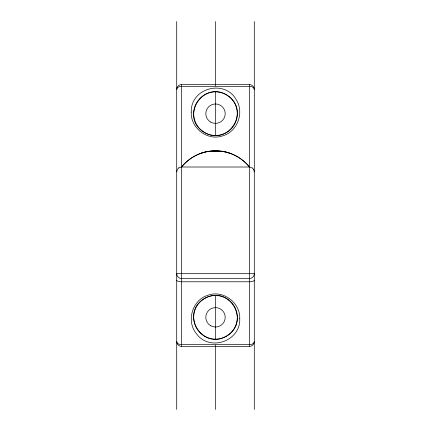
<?xml version="1.0" encoding="UTF-8"?>
<svg xmlns="http://www.w3.org/2000/svg" width="431" height="431" viewBox="0 0 431 431"><rect width="100%" height="100%" fill="white"/><g stroke="black" fill="none" stroke-linecap="round" stroke-linejoin="round"><path stroke-width="0.65" d="M176.71 171.861L177.303 169.539L178.903 167.804M201.374 300.698C182.017 316.079 202.214 347.736 224.12 337.371C253.897 323.223 227.66 280.225 201.374 300.698L201.762 300.375M178.763 167.901L181.51 167.012L249.441 167.012L252.372 167.998M206.083 297.643L206.551 297.422M200.954 153.296L201.239 153.199M201.396 153.145L201.81 153.005M202.074 152.919L202.36 152.827M202.683 152.725L205.776 151.901M205.178 152.041C195.949 154.266 187.512 159.615 181.559 167.012A43.639 43.639 0 0 1 249.441 167.012C244.345 160.688 237.443 155.844 229.761 153.199M205.727 151.911C213.156 150.193 221.033 150.478 228.317 152.725M206.266 151.793L209.256 151.254M181.559 84.584L249.441 84.584A4.849 4.849 0 0 1 254.29 89.432A4.849 3.114 0 0 0 249.441 86.319L181.559 86.319A4.849 3.114 0 0 0 176.71 89.432A4.849 4.849 0 0 1 181.559 84.584L181.559 346.411L249.441 346.416A4.849 4.849 0 0 0 254.29 341.567A4.849 3.114 0 0 1 249.441 344.681L181.559 344.681A4.849 3.114 0 0 1 176.71 341.567A4.849 4.849 0 0 0 181.559 346.416M221.744 151.254L225.273 151.911M225.822 152.041L230.046 153.296M228.64 152.827L229.604 153.145M252.458 168.063L253.697 169.539M201.762 130.625C227.579 150.047 253.347 108.747 224.923 93.996C202.807 82.44 181.424 115.19 201.762 130.625L201.374 130.302M253.697 169.539L254.29 171.861M254.29 21.55L254.29 409.45M249.441 84.589L249.441 346.411M215.5 21.55L215.5 85.931M215.5 91.313L215.5 135.738M215.5 295.262L215.5 339.687M215.5 345.069L215.5 409.45M176.71 21.55L176.71 409.45M176.71 280.182A4.849 1.6 0 0 0 181.559 281.782L249.441 281.782A4.849 1.6 0 0 0 254.29 280.182M209.628 151.47A14.018 3.707 0.8 0 1 221.146 151.604M209.854 151.604A14.018 3.707 -0.8 0 1 221.372 151.47M191.256 112.087C190.41 127.808 207.268 141.045 222.304 135.986C237.26 132.075 244.587 112.733 236.28 99.787C224.96 78.884 190.432 87.854 191.256 112.087M239.744 318.568C240.87 341.417 209.288 351.998 196.326 333.583C186.073 321.16 192.248 300.035 207.72 295.327C222.779 289.513 240.401 302.573 239.744 318.568M254.29 273.685L176.71 273.685A4.849 4.849 0 0 0 181.559 278.534L249.441 278.534A4.849 4.849 0 0 0 254.29 273.685M204.59 336.218A21.819 21.819 0 0 0 237.319 317.324A21.819 21.819 0 0 0 204.59 298.43A21.819 21.819 0 0 0 204.59 336.218M210.651 325.723A9.697 9.697 0 0 0 225.197 317.324A9.697 9.697 0 0 0 210.651 308.925A9.697 9.697 0 0 0 210.651 325.723M204.59 132.57A21.819 21.819 0 0 0 237.319 113.676A21.819 21.819 0 0 0 204.59 94.782A21.819 21.819 0 0 0 204.59 132.57M210.651 122.075A9.697 9.697 0 0 0 225.197 113.676A9.697 9.697 0 0 0 210.651 105.277A9.697 9.697 0 0 0 210.651 122.075"/></g></svg>
